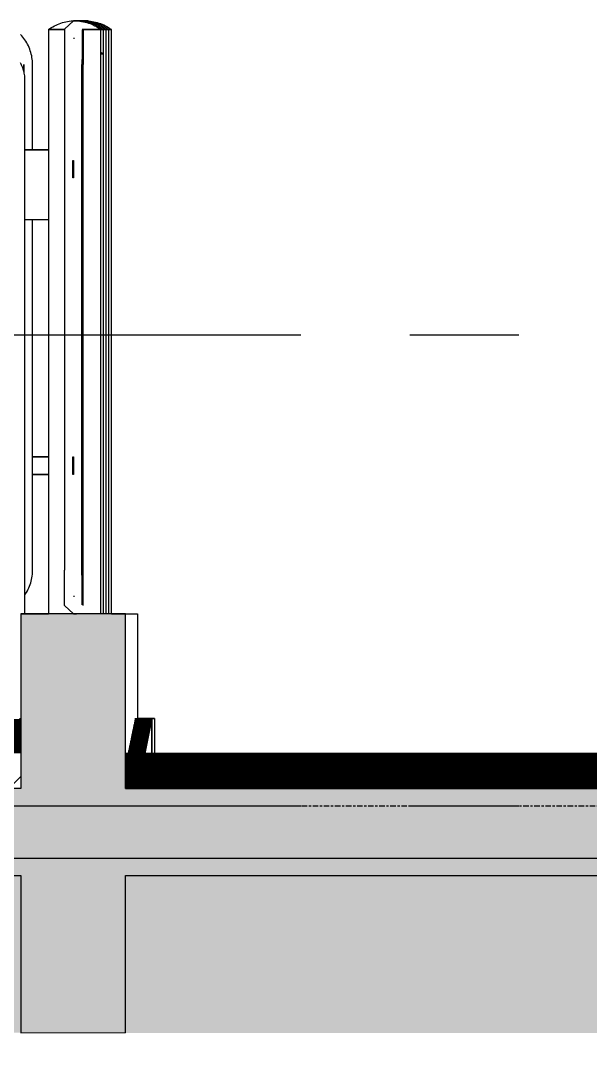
# Model space of a CAD drawing. Header units: millimetres. Extents: x 2519235 to 7246330, y 25937 to 201821.
# Drawn here: x 3263174 to 3264806, y 100202 to 103190 of the extents above; entities that cross this region are included whole.
import ezdxf
from ezdxf.xclip import XClip

# ---------------------------------------------------------------- set-up
doc = ezdxf.new("R2010")
doc.units = ezdxf.units.MM
doc.header["$XCLIPFRAME"] = 0
doc.set_wipeout_variables(frame=1)
doc.linetypes.add('Centre', pattern=[31.75, 6.35, -4.7625, 15.875, -4.7625])
doc.linetypes.add('TA_GL_005.00000', pattern=[13.75, 5, -1.25, 1.25, -1.25, 5])
for name, color, linetype in [('000 - 0_HIDE_OBJ_FRAMING_DEF_SUB_1', 7, 'Continuous'), ('000 - 0_SYM_DWG_GRIDLINE_MAIN_COLOR_251', 7, 'Continuous'), ('000 - CONCRETE_COL_CUT_COLOR_1', 7, 'Continuous'), ('000 - CONCRETE_COL_HATCH_', 7, 'Continuous'), ('000 - CONCRETE_COL_WIPEOUT_', 7, 'Continuous'), ('000 - CONCRETE_WALL_CUT_COLOR_3', 7, 'Continuous'), ('000 - CONCRETE_WALL_CUT_COLOR_5', 7, 'Continuous')]:
    doc.layers.add(name, color=color, linetype=linetype)
doc.styles.add('TA', font='', dxfattribs={"height": 4.5})
doc.styles.get('TA').set_extended_font_data('Cordia New')

# ---------------------------------------------------------------- blocks, each defined once
blk = doc.blocks.new('W-1-PP17-ENT1_REV02_20260415-163809_PP17_ENT1_SE_ELE3')
at = {"layer": 'Defpoints', "color": 7}
blk.add_lwpolyline([(-21407.2, 100790), (23378.9, 100790), (23378.9, 98830), (-21407.2, 98830)], close=True, dxfattribs=at)
blk = doc.blocks.new('DPA_CP_Fence Type D - Fence Post Left w MRTA Logo-30280631-ENTRANCE 1 - ELEVATION 4')
at = {"layer": '000 - 0_HIDE_OBJ_FRAMING_DEF_SUB_1', "color": 7}
for p, q in [((-2980428.3, 103165), (-2980443.5, 103165)), ((-2980443.5, 103165), (-2980428.3, 103165)), ((-2980369, 103190), (-2980375.6, 103190)), ((-2980350.8, 103165), (-2980293.5, 103165)), ((-2980293.5, 103165), (-2980350.8, 103165)), ((-2980293.5, 101490), (-2980293.5, 103165))]:
    blk.add_line(p, q, dxfattribs=at)
at = {"layer": '000 - 0_HIDE_OBJ_FRAMING_DEF_SUB_1', "color": 7, "flags": 128}
blk.add_lwpolyline([(-2980368.5, 103190), (-2980363.5, 103189.9), (-2980358.5, 103189.6), (-2980353.6, 103189.1), (-2980348.6, 103188.4), (-2980343.7, 103187.5), (-2980338.8, 103186.4), (-2980334, 103185.1), (-2980329.2, 103183.7), (-2980324.5, 103182), (-2980319.8, 103180.1), (-2980315.3, 103178.1), (-2980310.8, 103175.9), (-2980306.4, 103173.5), (-2980302.1, 103170.9), (-2980297.9, 103168.2), (-2980293.9, 103165.3), (-2980293.5, 103165)], dxfattribs=at)
blk = doc.blocks.new('DPA_CP_Fence Type D - Fence Post Left w MRTA Logo-V127-ENTRANCE 1 - ELEVATION 4')
at = {"layer": '000 - 0_HIDE_OBJ_FRAMING_DEF_SUB_1', "color": 7}
for p, q in [((-2980428, 103165), (-2980458.7, 103165)), ((-2980458.7, 103165), (-2980428, 103165)), ((-2980384.2, 103190), (-2980390.7, 103190)), ((-2980365.8, 103165), (-2980308.7, 103165)), ((-2980308.7, 103165), (-2980365.8, 103165)), ((-2980308.7, 101490), (-2980308.7, 103165))]:
    blk.add_line(p, q, dxfattribs=at)
at = {"layer": '000 - 0_HIDE_OBJ_FRAMING_DEF_SUB_1', "color": 7, "flags": 128}
blk.add_lwpolyline([(-2980383.7, 103190), (-2980378.7, 103189.9), (-2980373.7, 103189.6), (-2980368.7, 103189.1), (-2980363.7, 103188.4), (-2980358.8, 103187.5), (-2980353.9, 103186.4), (-2980349.1, 103185.1), (-2980344.3, 103183.7), (-2980339.6, 103182), (-2980335, 103180.1), (-2980330.4, 103178.1), (-2980325.9, 103175.9), (-2980321.5, 103173.5), (-2980317.3, 103170.9), (-2980313.1, 103168.2), (-2980309, 103165.3), (-2980308.7, 103165)], dxfattribs=at)
blk = doc.blocks.new('DPA_CP_Fence Type D - Fence Post Left w MRTA Logo-30279736-ENTRANCE 1 - ELEVATION 4')
at = {"layer": '000 - 0_HIDE_OBJ_FRAMING_DEF_SUB_1', "color": 7}
for p, q in [((-2980473.7, 103165), (-2980473.7, 101490)), ((-2980427.3, 103165), (-2980473.7, 103165)), ((-2980473.7, 103165), (-2980427.5, 103165)), ((-2980399.2, 103190), (-2980402.6, 103190)), ((-2980377.7, 103165), (-2980323.7, 103165)), ((-2980346.1, 103165), (-2980377.7, 103165)), ((-2980323.7, 103165), (-2980345.6, 103165)), ((-2980323.7, 101490), (-2980323.7, 103165)), ((-2980402.6, 103140), (-2980399.2, 103140)), ((-2980427.8, 103065), (-2980427.8, 101615)), ((-2980377.8, 101615), (-2980377.8, 103065)), ((-2980374, 101615), (-2980374, 103065)), ((-2980403.7, 102740), (-2980403.7, 102790)), ((-2980403.7, 102790), (-2980402.5, 102790)), ((-2980402.2, 102790), (-2980402.5, 102790)), ((-2980402.5, 102790), (-2980402.5, 102740)), ((-2980402.5, 102740), (-2980403.7, 102740)), ((-2980402.5, 102740), (-2980402.2, 102740)), ((-2980403.7, 101890), (-2980403.7, 101940)), ((-2980403.7, 101940), (-2980402.5, 101940)), ((-2980402.2, 101940), (-2980402.5, 101940)), ((-2980402.5, 101940), (-2980402.5, 101890)), ((-2980402.5, 101890), (-2980403.7, 101890)), ((-2980402.5, 101890), (-2980402.2, 101890)), ((-2980399.2, 101540), (-2980402.6, 101540)), ((-2980402.6, 101490), (-2980399.2, 101490))]:
    blk.add_line(p, q, dxfattribs=at)
at = {"layer": '000 - 0_HIDE_OBJ_FRAMING_DEF_SUB_1', "color": 7, "flags": 128}
for points in [[(-2980473.7, 103165), (-2980469.6, 103167.9), (-2980465.5, 103170.7), (-2980461.2, 103173.3), (-2980456.8, 103175.7), (-2980452.3, 103177.9), (-2980447.8, 103180), (-2980443.1, 103181.8), (-2980438.4, 103183.5), (-2980433.7, 103185), (-2980428.8, 103186.3), (-2980424, 103187.4), (-2980419, 103188.3), (-2980414.1, 103189), (-2980409.1, 103189.6), (-2980404.1, 103189.9)], [(-2980402.6, 103190), (-2980427.5, 103166.1), (-2980427.6, 103165.3), (-2980427.6, 103164.7), (-2980427.6, 103164), (-2980427.6, 103163.2), (-2980427.6, 103162.3), (-2980427.6, 103161.3), (-2980427.6, 103160.1), (-2980427.6, 103158.7), (-2980427.6, 103157.2), (-2980427.6, 103155.6), (-2980427.7, 103153.8), (-2980427.7, 103151.9), (-2980427.7, 103149.8), (-2980427.7, 103147.6), (-2980427.7, 103145.3), (-2980427.7, 103142.8), (-2980427.7, 103140.2), (-2980427.7, 103137.5), (-2980427.7, 103134.7), (-2980427.7, 103131.8), (-2980427.7, 103128.8), (-2980427.7, 103125.6), (-2980427.7, 103122.4), (-2980427.7, 103119.1), (-2980427.7, 103115.6), (-2980427.7, 103112.2), (-2980427.7, 103108.6), (-2980427.7, 103105), (-2980427.7, 103101.3), (-2980427.7, 103097.5), (-2980427.7, 103093.7), (-2980427.7, 103089.8), (-2980427.7, 103085.9), (-2980427.7, 103082), (-2980427.8, 103078), (-2980427.8, 103074.1), (-2980427.8, 103070.1), (-2980427.8, 103066.1), (-2980427.8, 103065)], [(-2980402, 103189.9), (-2980399.1, 103190), (-2980398.7, 103190)], [(-2980398.7, 103190), (-2980393.7, 103189.9), (-2980388.7, 103189.6), (-2980383.7, 103189.1), (-2980378.8, 103188.4), (-2980373.9, 103187.5), (-2980369, 103186.4), (-2980364.2, 103185.1), (-2980359.4, 103183.7), (-2980354.7, 103182), (-2980350, 103180.1), (-2980345.5, 103178.1), (-2980341, 103175.9), (-2980336.6, 103173.5), (-2980332.3, 103170.9), (-2980328.1, 103168.2), (-2980324, 103165.3), (-2980323.7, 103165)], [(-2980374.2, 103166.1), (-2980374.2, 103165.3), (-2980374.2, 103164.7), (-2980374.2, 103164), (-2980374.2, 103163.2), (-2980374.2, 103162.3), (-2980374.2, 103161.3), (-2980374.2, 103160.1), (-2980374.1, 103158.7), (-2980374.1, 103157.2), (-2980374.1, 103155.6), (-2980374.1, 103153.8), (-2980374.1, 103151.9), (-2980374.1, 103149.8), (-2980374.1, 103147.6), (-2980374.1, 103145.3), (-2980374.1, 103142.8), (-2980374.1, 103140.2), (-2980374.1, 103137.5), (-2980374.1, 103134.7), (-2980374.1, 103131.8), (-2980374.1, 103128.8), (-2980374.1, 103125.6), (-2980374.1, 103122.4), (-2980374.1, 103119.1), (-2980374.1, 103115.6), (-2980374, 103112.2), (-2980374, 103108.6), (-2980374, 103105), (-2980374, 103101.3), (-2980374, 103097.5), (-2980374, 103093.7), (-2980374, 103089.8), (-2980374, 103085.9), (-2980374, 103082), (-2980374, 103078), (-2980374, 103074.1), (-2980374, 103070.1), (-2980374, 103066.1), (-2980374, 103065)], [(-2980377.6, 103164.1), (-2980377.6, 103163.9), (-2980377.6, 103163.5), (-2980377.6, 103162.8), (-2980377.6, 103162), (-2980377.6, 103161), (-2980377.6, 103159.8), (-2980377.6, 103158.5), (-2980377.6, 103157.1), (-2980377.6, 103155.5), (-2980377.7, 103153.7), (-2980377.7, 103151.8), (-2980377.7, 103149.8), (-2980377.7, 103147.6), (-2980377.7, 103145.3), (-2980377.7, 103142.8), (-2980377.7, 103140.3), (-2980377.7, 103137.6), (-2980377.7, 103134.8), (-2980377.7, 103131.9), (-2980377.7, 103128.8), (-2980377.7, 103125.7), (-2980377.7, 103122.5), (-2980377.7, 103119.2), (-2980377.7, 103115.8), (-2980377.7, 103112.3), (-2980377.7, 103108.7), (-2980377.7, 103105.1), (-2980377.7, 103101.4), (-2980377.7, 103097.7), (-2980377.7, 103093.9), (-2980377.7, 103090), (-2980377.7, 103086.1), (-2980377.7, 103082.2), (-2980377.8, 103078.3), (-2980377.8, 103074.3), (-2980377.8, 103070.3), (-2980377.8, 103066.3), (-2980377.8, 103065)], [(-2980402.6, 101490), (-2980427.5, 101513.9), (-2980427.6, 101514.7), (-2980427.6, 101515.3), (-2980427.6, 101516), (-2980427.6, 101516.8), (-2980427.6, 101517.7), (-2980427.6, 101518.7), (-2980427.6, 101519.9), (-2980427.6, 101521.3), (-2980427.6, 101522.8), (-2980427.6, 101524.4), (-2980427.7, 101526.2), (-2980427.7, 101528.1), (-2980427.7, 101530.2), (-2980427.7, 101532.4), (-2980427.7, 101534.7), (-2980427.7, 101537.2), (-2980427.7, 101539.8), (-2980427.7, 101542.5), (-2980427.7, 101545.3), (-2980427.7, 101548.2), (-2980427.7, 101551.2), (-2980427.7, 101554.4), (-2980427.7, 101557.6), (-2980427.7, 101560.9), (-2980427.7, 101564.4), (-2980427.7, 101567.8), (-2980427.7, 101571.4), (-2980427.7, 101575), (-2980427.7, 101578.7), (-2980427.7, 101582.5), (-2980427.7, 101586.3), (-2980427.7, 101590.2), (-2980427.7, 101594.1), (-2980427.7, 101598), (-2980427.8, 101602), (-2980427.8, 101605.9), (-2980427.8, 101609.9), (-2980427.8, 101613.9), (-2980427.8, 101615)], [(-2980377.6, 101515.9), (-2980377.6, 101516.1), (-2980377.6, 101516.5), (-2980377.6, 101517.2), (-2980377.6, 101518), (-2980377.6, 101519), (-2980377.6, 101520.2), (-2980377.6, 101521.5), (-2980377.6, 101522.9), (-2980377.6, 101524.5), (-2980377.7, 101526.3), (-2980377.7, 101528.2), (-2980377.7, 101530.2), (-2980377.7, 101532.4), (-2980377.7, 101534.7), (-2980377.7, 101537.2), (-2980377.7, 101539.7), (-2980377.7, 101542.4), (-2980377.7, 101545.2), (-2980377.7, 101548.1), (-2980377.7, 101551.2), (-2980377.7, 101554.3), (-2980377.7, 101557.5), (-2980377.7, 101560.8), (-2980377.7, 101564.2), (-2980377.7, 101567.7), (-2980377.7, 101571.3), (-2980377.7, 101574.9), (-2980377.7, 101578.6), (-2980377.7, 101582.3), (-2980377.7, 101586.1), (-2980377.7, 101590), (-2980377.7, 101593.9), (-2980377.7, 101597.8), (-2980377.8, 101601.7), (-2980377.8, 101605.7), (-2980377.8, 101609.7), (-2980377.8, 101613.7), (-2980377.8, 101615)], [(-2980374.2, 101513.9), (-2980374.2, 101514.7), (-2980374.2, 101515.3), (-2980374.2, 101516), (-2980374.2, 101516.8), (-2980374.2, 101517.7), (-2980374.2, 101518.7), (-2980374.2, 101519.9), (-2980374.1, 101521.3), (-2980374.1, 101522.8), (-2980374.1, 101524.4), (-2980374.1, 101526.2), (-2980374.1, 101528.1), (-2980374.1, 101530.2), (-2980374.1, 101532.4), (-2980374.1, 101534.7), (-2980374.1, 101537.2), (-2980374.1, 101539.8), (-2980374.1, 101542.5), (-2980374.1, 101545.3), (-2980374.1, 101548.2), (-2980374.1, 101551.2), (-2980374.1, 101554.4), (-2980374.1, 101557.6), (-2980374.1, 101560.9), (-2980374.1, 101564.4), (-2980374, 101567.8), (-2980374, 101571.4), (-2980374, 101575), (-2980374, 101578.7), (-2980374, 101582.5), (-2980374, 101586.3), (-2980374, 101590.2), (-2980374, 101594.1), (-2980374, 101598), (-2980374, 101602), (-2980374, 101605.9), (-2980374, 101609.9), (-2980374, 101613.9), (-2980374, 101615)]]:
    blk.add_lwpolyline(points, dxfattribs=at)
blk = doc.blocks.new('Rectangular Mullion - Mullion_Beam 300x400-V128-ENTRANCE 1 - ELEVATION 4')
at = {"layer": '000 - 0_HIDE_OBJ_FRAMING_DEF_SUB_1', "color": 7}
for p, q in [((-2980533.7, 101490), (-2980526.1, 101490)), ((-2980233.7, 101490), (-2980226.1, 101490)), ((-2980233.7, 101090), (-2980226.1, 101090))]:
    blk.add_line(p, q, dxfattribs=at)
blk = doc.blocks.new('Rectangular Mullion - Mullion_Beam 300x400-V129-ENTRANCE 1 - ELEVATION 4')
at = {"layer": '000 - 0_HIDE_OBJ_FRAMING_DEF_SUB_1', "color": 7}
for p, q in [((-2980541.2, 101490), (-2980533.7, 101490)), ((-2980241.2, 101490), (-2980233.7, 101490)), ((-2980241.2, 101090), (-2980233.7, 101090))]:
    blk.add_line(p, q, dxfattribs=at)
blk = doc.blocks.new('Rectangular Mullion - Mullion_Beam 300x400-V130-ENTRANCE 1 - ELEVATION 4')
at = {"layer": '000 - 0_HIDE_OBJ_FRAMING_DEF_SUB_1', "color": 7}
for p, q in [((-2980548.7, 101490), (-2980541.2, 101490)), ((-2980248.7, 101490), (-2980241.2, 101490)), ((-2980248.7, 101090), (-2980241.2, 101090))]:
    blk.add_line(p, q, dxfattribs=at)
blk = doc.blocks.new('Rectangular Mullion - Mullion_Beam 300x400-30280702-ENTRANCE 1 - ELEVATION 4')
at = {"layer": '000 - 0_HIDE_OBJ_FRAMING_DEF_SUB_1', "color": 7}
for p, q in [((-2980253.1, 101490), (-2980553.1, 101490)), ((-2980553.1, 101490), (-2980553.1, 101090)), ((-2980553.1, 101490), (-2980548.7, 101490)), ((-2980253.1, 101090), (-2980253.1, 101490)), ((-2980253.1, 101490), (-2980248.7, 101490)), ((-2980253.1, 101090), (-2980248.7, 101090))]:
    blk.add_line(p, q, dxfattribs=at)
blk = doc.blocks.new('DPA_CP_Fence Type D - Fence Post Left w MRTA Logo-V131-ENTRANCE 1 - ELEVATION 4')
at = {"layer": '000 - 0_HIDE_OBJ_FRAMING_DEF_SUB_1', "color": 7}
for p, q in [((-2980427.9, 103165), (-2980466.2, 103165)), ((-2980466.2, 103165), (-2980427.9, 103165)), ((-2980391.7, 103190), (-2980398.2, 103190)), ((-2980373.3, 103165), (-2980316.2, 103165)), ((-2980316.2, 103165), (-2980373.3, 103165)), ((-2980316.2, 101490), (-2980316.2, 103165)), ((-2980398.2, 101490), (-2980393.1, 101490))]:
    blk.add_line(p, q, dxfattribs=at)
at = {"layer": '000 - 0_HIDE_OBJ_FRAMING_DEF_SUB_1', "color": 7, "flags": 128}
blk.add_lwpolyline([(-2980391.2, 103190), (-2980386.2, 103189.9), (-2980381.2, 103189.6), (-2980376.2, 103189.1), (-2980371.3, 103188.4), (-2980366.3, 103187.5), (-2980361.5, 103186.4), (-2980356.6, 103185.1), (-2980351.9, 103183.7), (-2980347.1, 103182), (-2980342.5, 103180.1), (-2980337.9, 103178.1), (-2980333.5, 103175.9), (-2980329.1, 103173.5), (-2980324.8, 103170.9), (-2980320.6, 103168.2), (-2980316.5, 103165.3), (-2980316.2, 103165)], dxfattribs=at)
blk = doc.blocks.new('DR-SG-SW-Wire Screen_Fence - D51-1900x2000 mm-31424009-ENTRANCE 1 - ELEVATION 4')
at = {"layer": '000 - 0_HIDE_OBJ_FRAMING_DEF_SUB_1', "color": 7}
for p, q in [((-2980323.3, 103095), (-2980321.9, 103095)), ((-2980321.9, 103095), (-2980317.6, 103095)), ((-2980316.2, 101490), (-2980316.2, 103095)), ((-2980541.2, 101490), (-2980541.2, 103020)), ((-2980541.2, 102820), (-2980473.7, 102820)), ((-2980473.7, 102820), (-2980541.2, 102820)), ((-2980473.7, 102620), (-2980541.2, 102620)), ((-2980473.7, 102620), (-2980541.2, 102620))]:
    blk.add_line(p, q, dxfattribs=at)
at = {"layer": '000 - 0_HIDE_OBJ_FRAMING_DEF_SUB_1', "color": 7, "flags": 128}
for points in [[(-2980541.2, 103020), (-2980541.3, 103024), (-2980541.5, 103028), (-2980541.9, 103032), (-2980542.5, 103035.9), (-2980543.2, 103039.9), (-2980544, 103043.8), (-2980545.1, 103047.6), (-2980546.3, 103051.5), (-2980547.6, 103055.2), (-2980549.1, 103058.9), (-2980550.7, 103062.6), (-2980552.5, 103066.2), (-2980554.4, 103069.7)], [(-2980323.8, 103100.3), (-2980320.6, 103098.2), (-2980316.5, 103095.3), (-2980316.2, 103095)]]:
    blk.add_lwpolyline(points, dxfattribs=at)
blk = doc.blocks.new('DPA_CP_Fence Type D - Fence Post Left w MRTA Logo-30279160-ENTRANCE 1 - ELEVATION 4')
at = {"layer": '000 - 0_HIDE_OBJ_FRAMING_DEF_SUB_1', "color": 7}
for p, q in [((-2980544.5, 103044.8), (-2980544.5, 103065)), ((-2980544.5, 103065), (-2980544.5, 103044.8)), ((-2980519.5, 102820), (-2980519.5, 103065)), ((-2980519.5, 101615), (-2980519.5, 102620)), ((-2980473.7, 101940), (-2980520.4, 101940)), ((-2980519.5, 101940), (-2980473.7, 101940)), ((-2980520.4, 101890), (-2980473.7, 101890)), ((-2980473.7, 101890), (-2980519.5, 101890))]:
    blk.add_line(p, q, dxfattribs=at)
at = {"layer": '000 - 0_HIDE_OBJ_FRAMING_DEF_SUB_1', "color": 7, "flags": 128}
for points in [[(-2980519.5, 103065), (-2980519.6, 103070), (-2980519.9, 103075), (-2980520.4, 103080), (-2980521.1, 103084.9), (-2980522, 103089.8), (-2980523.1, 103094.7), (-2980524.4, 103099.5), (-2980525.9, 103104.3), (-2980527.5, 103109), (-2980529.4, 103113.7), (-2980531.4, 103118.2), (-2980533.6, 103122.7), (-2980536, 103127.1), (-2980538.6, 103131.4), (-2980541.4, 103135.6), (-2980544.3, 103139.6), (-2980547.3, 103143.6), (-2980550.5, 103147.4), (-2980553.9, 103151.1)], [(-2980541.3, 101544.5), (-2980539.3, 101547.5), (-2980536.7, 101551.7), (-2980534.3, 101556.1), (-2980532, 101560.5), (-2980529.9, 101565.1), (-2980528, 101569.7), (-2980526.3, 101574.4), (-2980524.8, 101579.2), (-2980523.4, 101584), (-2980522.3, 101588.8), (-2980521.3, 101593.8), (-2980520.6, 101598.7), (-2980520, 101603.7), (-2980519.7, 101608.7), (-2980519.5, 101613.7), (-2980519.5, 101615)]]:
    blk.add_lwpolyline(points, dxfattribs=at)
blk = doc.blocks.new('Rectangular Mullion - Mullion_Beam 300x400-30279159-ENTRANCE 1 - ELEVATION 4')
at = {"layer": '000 - 0_HIDE_OBJ_FRAMING_DEF_SUB_1', "color": 7}
blk.add_line((-2980473.7, 101490), (-2980541.3, 101490), dxfattribs=at)
blk.add_line((-2980473.7, 101490), (-2980541.3, 101490), dxfattribs=at)
blk = doc.blocks.new('DPA_CP_Fence Type D - Fence Post Left w MRTA Logo-V206-ENTRANCE 1 - ELEVATION 4')
at = {"layer": '000 - 0_HIDE_OBJ_FRAMING_DEF_SUB_1', "color": 7}
for p, q in [((-2980446.2, 103165), (-2980451.1, 103165)), ((-2980451.1, 103165), (-2980446.1, 103165)), ((-2980445.5, 103165), (-2980427.5, 103165)), ((-2980427.5, 103165), (-2980445.4, 103165)), ((-2980376.7, 103190), (-2980383.1, 103190)), ((-2980358.3, 103165), (-2980301.1, 103165)), ((-2980347.3, 103165), (-2980358.3, 103165)), ((-2980301.1, 103165), (-2980346, 103165)), ((-2980301.1, 101490), (-2980301.1, 103165))]:
    blk.add_line(p, q, dxfattribs=at)
at = {"layer": '000 - 0_HIDE_OBJ_FRAMING_DEF_SUB_1', "color": 7, "flags": 128}
blk.add_lwpolyline([(-2980376.1, 103190), (-2980371.1, 103189.9), (-2980366.1, 103189.6), (-2980361.2, 103189.1), (-2980356.2, 103188.4), (-2980351.3, 103187.5), (-2980346.4, 103186.4), (-2980341.6, 103185.1), (-2980336.8, 103183.7), (-2980332.1, 103182), (-2980327.5, 103180.1), (-2980322.9, 103178.1), (-2980318.4, 103175.9), (-2980314, 103173.5), (-2980309.7, 103170.9), (-2980305.6, 103168.2), (-2980301.5, 103165.3), (-2980301.1, 103165)], dxfattribs=at)
blk = doc.blocks.new('Rectangular Mullion - Mullion_Beam 300x400-30280630-ENTRANCE 1 - ELEVATION 4')
at = {"layer": '000 - 0_HIDE_OBJ_FRAMING_DEF_SUB_1', "color": 7}
for p, q in [((-2980526.1, 101490), (-2980518.5, 101490)), ((-2980518.5, 101490), (-2980473.7, 101490)), ((-2980293.5, 101490), (-2980218.5, 101490)), ((-2980226.1, 101490), (-2980218.5, 101490)), ((-2980218.5, 101490), (-2980218.5, 101190))]:
    blk.add_line(p, q, dxfattribs=at)
blk = doc.blocks.new('System Panel - DPA-AR_SP_Glass Panel-30280596-ENTRANCE 1 - ELEVATION 4')
at = {"layer": '000 - 0_HIDE_OBJ_FRAMING_DEF_SUB_1', "color": 7}
blk.add_line((-2980361, 103190), (-2980368.3, 103190), dxfattribs=at)
blk = doc.blocks.new('A$C9a10139f')
at = {"layer": '000 - 0_HIDE_OBJ_FRAMING_DEF_SUB_1', "lineweight": 25}
h = blk.add_hatch(dxfattribs=at)
h.set_pattern_fill('FP_31', style=0, pattern_type=2)
h.set_pattern_definition([(50, (2976342.74, -103500), (364.36793, -31.878294), [38.1, -419.1]), (355, (2976342.74, -103500), (-70.48585, 382.113303), [30.48, -335.28]), (100.451, (2976373.1, -103502.66), (293.885003, 350.233376), [32.38, -356.18]), (46.184, (2976342.74, -103398.4), (542.15848, -84.08583), [57.15, -628.65]), (96.636, (2976387.9, -103405.4), (474.8049, 494.85542), [48.57, -534.27]), (351.184, (2976342.74, -103398.4), (474.8102, 494.85008), [45.72, -502.92]), (21, (2976393.54, -103423.8), (303.228468, -204.530462), [38.1, -419.1]), (326, (2976393.54, -103423.8), (123.60389, 368.376044), [30.48, -335.28]), (71.451, (2976418.8, -103440.84), (426.834125, 163.842736), [32.38, -356.18]), (37.5, (2976342.74, -103500), (6.1766457, 169.1101516), [16.764, -314.452, 16.764, -323.596, -336.55]), (37.5, (2976342.74, -103500), (6.1766457, 169.1101516), [-671.576, 16.764, -319.786]), (7.5, (2976342.74, -103500), (133.638876, 200.361494), [16.764, -177.292, 16.764, -306.832, -128.27]), (7.5, (2976342.74, -103500), (133.638876, 200.361494), [-517.652, 16.764, -111.506]), (327.5, (2976229.46, -103500), (271.181819, -11.4583626), [16.764, -110.236, 16.764, -379.476, -525.78]), (327.5, (2976229.46, -103500), (271.181819, -11.4583626), [-523.24, 16.764, -509.016]), (317.5, (2976178.66, -103500), (296.25851, 50.852847), [16.764, -148.336, 16.764, -246.38, -373.38]), (317.5, (2976178.66, -103500), (296.25851, 50.852847), [-428.244, 16.764, -356.616])])
h.paths.add_polyline_path([(-48851.7, -3211.1), (-48551.7, -3211.1), (-48551.7, -2760), (-4210.3, -2760), (-4210.3, -3211.1), (-3910.3, -3210), (-3910.3, -2760), (1028.2, -2760), (1028.2, -2510), (-3910.3, -2510), (-3910.3, -2010), (-4210.3, -2010), (-4210.3, -2510), (-48551.7, -2510), (-48551.7, -2110), (-48851.7, -2110), (-48851.7, -2510), (-49985.4, -2510), (-49985.4, -2760), (-48851.7, -2760), (-48851.7, -3160)])
at = {"layer": '000 - 0_HIDE_OBJ_FRAMING_DEF_SUB_1', "lineweight": 9}
h = blk.add_hatch(dxfattribs=at)
h.set_pattern_fill('FP_21', style=0, pattern_type=2)
h.set_pattern_definition([(78.31, (-4107.5, -2360.1), (-300, 0.004), []), (179.999, (-4107.4915, -2360.097), (-0.564088, -2.72699), [])])
h.paths.add_polyline_path([(-4210.3, -2410), (-4210.3, -2310), (-4240, -2310.9), (-4258, -2321.2), (-4276.7, -2327.4), (-4298.4, -2330), (-4363.7, -2330), (-4380.2, -2410), (-4211.7, -2410)])
h.paths.add_polyline_path([(-3862.8, -2410), (-3855.4, -2410), (-3834.7, -2310), (-3883.2, -2310), (-3903.8, -2410)])
h = blk.add_hatch(dxfattribs=at)
h.set_pattern_fill('FP_30', style=0, pattern_type=2)
h.set_pattern_definition([(45, (2976342.74, -103500), (-106.066017, 106.066017), [])])
h.paths.add_polyline_path([(300, -2510), (1028.2, -2510), (1028.2, -2410), (-3910.3, -2410), (-3910.3, -2510), (-2160.2, -2510)])
h.paths.add_polyline_path([(-49188.3, -2510), (-48901.7, -2510), (-48902.1, -2410), (-49985.4, -2410), (-49985.4, -2510)])
h.paths.add_polyline_path([(-48551.7, -2510), (-4210.3, -2510), (-4210.3, -2410), (-48551.7, -2410)])
h = blk.add_hatch(dxfattribs=at)
h.set_pattern_fill('FP_29', style=0, pattern_type=2)
h.set_pattern_definition([(45, (2976342.74, -103500), (0, 449.012806), [317.5, -317.5]), (45, (2976258.56, -103415.8), (0, 449.012806), [317.5, -317.5]), (45, (2976174.37, -103331.62), (0, 449.012806), [317.5, -317.5]), (135, (2976174.37, -103275.5), (-449.012806, 3e-14), [317.5, -317.5]), (135, (2976258.56, -103191.3), (-449.012806, 3e-14), [317.5, -317.5]), (135, (2976342.74, -103107.1), (-449.012806, 3e-14), [317.5, -317.5])])
h.paths.add_polyline_path([(-24777.5, -3211.1), (-4210.3, -3210), (-4210.3, -2760), (-48551.7, -2760), (-48551.7, -3211.1), (-24877.1, -3211.1)])
h.paths.add_polyline_path([(-49667.2, -3211.1), (-48851.7, -3211.1), (-48851.7, -2760), (-49985.4, -2760), (-49985.4, -3211.1)])
h.paths.add_polyline_path([(300, -3211.1), (1028.2, -3210), (1028.2, -2760), (-3910.3, -2760), (-3910.3, -3211.1), (120.4, -3211.1)])
at = {"layer": '000 - 0_HIDE_OBJ_FRAMING_DEF_SUB_1', "color": 7}
for p, q in [((-3910.3, -2010), (-4210.3, -2010)), ((-3910.3, -2510), (-3910.3, -2010)), ((-3883.4, -2310), (-3834.7, -2310)), ((-3883.4, -2310), (-3834.7, -2310)), ((-3827.1, -2310), (-3875.8, -2310)), ((-3834.7, -2310), (-3855.4, -2410)), ((-3834.7, -2410), (-3834.7, -2310)), ((-3834.7, -2310), (-3827.1, -2310)), ((-3834.7, -2310), (-3834.7, -2410)), ((-3827.1, -2310), (-3827.1, -2410)), ((-3855.4, -2410), (-3910.3, -2410)), ((-3884.7, -2410), (-3910.3, -2410)), ((-3910.3, -2410), (-3862.8, -2410)), ((-3855.4, -2410), (-3910.3, -2410)), ((300, -2410), (-3910.3, -2410)), ((-3910.3, -2410), (300, -2410)), ((300.1, -2410), (-3910.3, -2410)), ((300, -2410), (-3910.3, -2410)), ((1028.2, -2410), (-3910.3, -2410)), ((-3862.8, -2410), (-3855.4, -2410)), ((-3910.3, -2510), (1028.2, -2510)), ((1028.2, -2510), (-3910.3, -2510)), ((-3910.3, -3211.1), (-3910.3, -2760)), ((-3910.3, -2760), (1028.2, -2760))]:
    blk.add_line(p, q, dxfattribs=at)
at = {"layer": '000 - 0_HIDE_OBJ_FRAMING_DEF_SUB_1', "color": 7, "linetype": 'Centre'}
blk.add_line((-50624.2, -2560), (2315.7, -2560), dxfattribs=at)
at = {"layer": '000 - 0_HIDE_OBJ_FRAMING_DEF_SUB_1', "color": 7}
for name in ['DPA_CP_Fence Type D - Fence Post Left w MRTA Logo-30279160-ENTRANCE 1 - ELEVATION 4', 'DPA_CP_Fence Type D - Fence Post Left w MRTA Logo-30279736-ENTRANCE 1 - ELEVATION 4', 'DPA_CP_Fence Type D - Fence Post Left w MRTA Logo-V131-ENTRANCE 1 - ELEVATION 4', 'DPA_CP_Fence Type D - Fence Post Left w MRTA Logo-V127-ENTRANCE 1 - ELEVATION 4', 'DPA_CP_Fence Type D - Fence Post Left w MRTA Logo-V206-ENTRANCE 1 - ELEVATION 4', 'DPA_CP_Fence Type D - Fence Post Left w MRTA Logo-30280631-ENTRANCE 1 - ELEVATION 4', 'System Panel - DPA-AR_SP_Glass Panel-30280596-ENTRANCE 1 - ELEVATION 4', 'DR-SG-SW-Wire Screen_Fence - D51-1900x2000 mm-31424009-ENTRANCE 1 - ELEVATION 4', 'Rectangular Mullion - Mullion_Beam 300x400-30279159-ENTRANCE 1 - ELEVATION 4', 'Rectangular Mullion - Mullion_Beam 300x400-30280702-ENTRANCE 1 - ELEVATION 4', 'Rectangular Mullion - Mullion_Beam 300x400-V130-ENTRANCE 1 - ELEVATION 4', 'Rectangular Mullion - Mullion_Beam 300x400-V129-ENTRANCE 1 - ELEVATION 4', 'Rectangular Mullion - Mullion_Beam 300x400-V128-ENTRANCE 1 - ELEVATION 4', 'Rectangular Mullion - Mullion_Beam 300x400-30280630-ENTRANCE 1 - ELEVATION 4']:
    blk.add_blockref(name, (2976342.7, -103500), dxfattribs=at)
blk = doc.blocks.new('*U996')
at = {"layer": '000 - 0_SYM_DWG_GRIDLINE_MAIN_COLOR_251', "color": 7, "linetype": 'ByBlock', "ltscale": 5}
blk.add_line((20, 0), (-878, 0), dxfattribs=at)
at = {"color": 7, "style": 'TA', "flags": 1}
blk.add_attdef('LOCATION', (6, -6), '', height=4.5, rotation=270, dxfattribs=at)
blk = doc.blocks.new('W-1-PP17-ENT1_REV02_20260415-163734_PP17_ENT1_ELE3_DIMS')
at = {"layer": '000 - 0_SYM_DWG_GRIDLINE_MAIN_COLOR_251', "color": 7, "linetype": 'TA_GL_005.00000', "xscale": 50, "yscale": 50, "zscale": 50, "rotation": 180}
for p in [(-18300, 102290), (-18300, 100940)]:
    blk.add_blockref('*U996', p, dxfattribs=at)
blk = doc.blocks.new('*U1675')
at = {"layer": '000 - CONCRETE_COL_HATCH_'}
h = blk.add_hatch(dxfattribs=at)
h.set_pattern_fill('AR-CONC', scale=0.04)
h.set_pattern_definition([(50, (511441.48, -852859.976), (7.28738676, -0.63756342), [0.762, -8.382]), (355, (511441.48, -852859.976), (-1.409736857, 7.64227381), [0.6096, -6.705623367]), (100.4514447, (511442.087, -852860.029), (5.877649884, 7.004710076), [0.64760035, -7.123609784]), (46.1842, (511441.48, -852857.944), (10.843161636, -1.68169312), [1.143, -12.573]), (96.6355576, (511442.383, -852858.084), (9.49616536, 9.89704498), [0.97140093, -10.68542433]), (351.1841512, (511441.48, -852857.944), (9.49616536, 9.89704498), [0.91439868, -10.05838928]), (21, (511442.496, -852858.452), (6.06457565, -4.090607927), [0.762, -8.382]), (326, (511442.496, -852858.452), (2.472081134, 7.367518645), [0.6096, -6.7056]), (71.451445, (511443.001, -852858.793), (8.53665677, 3.276910755), [0.64760035, -7.123597504]), (37.5, (511441.4798, -852859.9761), (0.12354413, 3.382201555), [0, -6.62432, 0, -6.8072, 0, -6.731]), (7.5, (511441.4798, -852859.976), (2.6727865, 4.007222993), [0, -3.88112, 0, -6.47192, 0, -2.5654]), (327.5, (511439.214, -852859.976), (5.423623807, -0.22914976), [0, -2.54, 0, -7.9248, 0, -10.5156]), (317.5, (511438.198, -852859.976), (5.925167255, 1.017059641), [0, -3.302, 0, -5.26288, 0, -7.4676])])
h.paths.add_polyline_path([(0, 0), (0, -250), (1133.7, -250), (1133.7, -650), (1133.7, -701.1), (1433.7, -701.1), (1433.7, -250), (45775.1, -250), (45775.1, -701.1), (46075.1, -700), (46075.1, -250), (51013.6, -250), (51013.6, 0), (46075.1, 0), (46075.1, 500), (45775.1, 500), (45775.1, 0), (1433.7, 0), (1433.7, 400), (1133.7, 400), (1133.7, 0)])
at = {"layer": '000 - CONCRETE_COL_CUT_COLOR_1', "color": 7, "lineweight": -2}
blk.add_lwpolyline([(1433.7, -250), (45775.1, -250), (45775.1, -701.1), (46075.1, -700), (46075.1, -250), (51013.6, -250), (51013.6, 0), (46075.1, 0), (46075.1, 500), (45775.1, 500), (45775.1, 0), (1433.7, 0)], dxfattribs=at)
blk = doc.blocks.new('*U991')
at = {"layer": '000 - CONCRETE_COL_HATCH_'}
h = blk.add_hatch(dxfattribs=at)
h.set_pattern_fill('EARTH', scale=0.5, angle=45)
h.set_pattern_definition([(45, (9877.0537, -828958.519), (0, 4.49012806), [3.175, -3.175]), (45, (9876.2118, -828957.677), (0, 4.49012806), [3.175, -3.175]), (45, (9875.37, -828956.835), (0, 4.49012806), [3.175, -3.175]), (135, (9875.37, -828956.2738), (-4.49012806, 0), [3.175, -3.175]), (135, (9876.2118, -828955.432), (-4.49012806, 0), [3.175, -3.175]), (135, (9877.0537, -828954.59), (-4.49012806, 0), [3.175, -3.175])])
h.paths.add_polyline_path([(0, 0), (4938.5, 0), (4938.5, 451.1), (0, 451.1)])
blk = doc.blocks.new('*U995')
at = {"layer": '000 - CONCRETE_COL_HATCH_'}
h = blk.add_hatch(dxfattribs=at)
h.set_pattern_fill('ANSI31', scale=0.25)
h.set_pattern_definition([(45, (223255.6953, -850106.8257), (-0.5612660076, 0.5612660076), [])])
h.paths.add_polyline_path([(0, 0), (0, -100), (1750.2, -100), (4210.3, -100), (4938.5, -100), (4938.5, 0)])
at = {"layer": '000 - CONCRETE_COL_CUT_COLOR_1', "color": 7}
blk.add_lwpolyline([(4938.5, 0), (0, 0), (0, -100), (1750.2, -100), (4210.3, -100)], dxfattribs=at)
blk = doc.blocks.new('A$Ca70fc861')
at = {"color": 7}
blk.add_blockref('*U991', (44941.3, -1101.1), dxfattribs=at)
at = {"layer": '000 - CONCRETE_WALL_CUT_COLOR_3', "color": 7}
blk.add_blockref('*U995', (44941.3, -300), dxfattribs=at)
at = {"layer": '000 - CONCRETE_WALL_CUT_COLOR_5', "color": 7}
blk.add_blockref('*U1675', (-1133.7, -400), dxfattribs=at)

msp = doc.modelspace()

# ---------------------------------------------------------------- block references
at = {"color": 7}
ref = msp.add_blockref('A$C9a10139f', (3267384.512, 103500), dxfattribs=at)
XClip(ref).set_block_clipping_path([(-25578.266780246, -6873.3504424678), (-1221.0579811619, 14432.3271690989)])

# ---------------------------------------------------------------- next in the draw order: block references
ref = msp.add_blockref('W-1-PP17-ENT1_REV02_20260415-163809_PP17_ENT1_SE_ELE3', (3242784.512, 0), dxfattribs=at)
XClip(ref).set_block_clipping_path([(-978.2667802493, 95732.3277789756), (41754.3453374598, 117932.3271690989)])

# ---------------------------------------------------------------- next in the draw order: block references
ref = msp.add_blockref('A$Ca70fc861', (3218532.839, 101390), dxfattribs=at)
XClip(ref).set_block_clipping_path([(23651.5162248188, -2560.0000000065), (47630.614968834, 15792.1869267942)])

# ---------------------------------------------------------------- next in the draw order: block references
ref = msp.add_blockref('W-1-PP17-ENT1_REV02_20260415-163734_PP17_ENT1_ELE3_DIMS', (3242784.512, 0), dxfattribs=at)
XClip(ref).set_block_clipping_path([(-1933.1517627602, 96626.6495575323), (31604.352222994, 118738.2406029412)])

doc.saveas('drawing.dxf')
